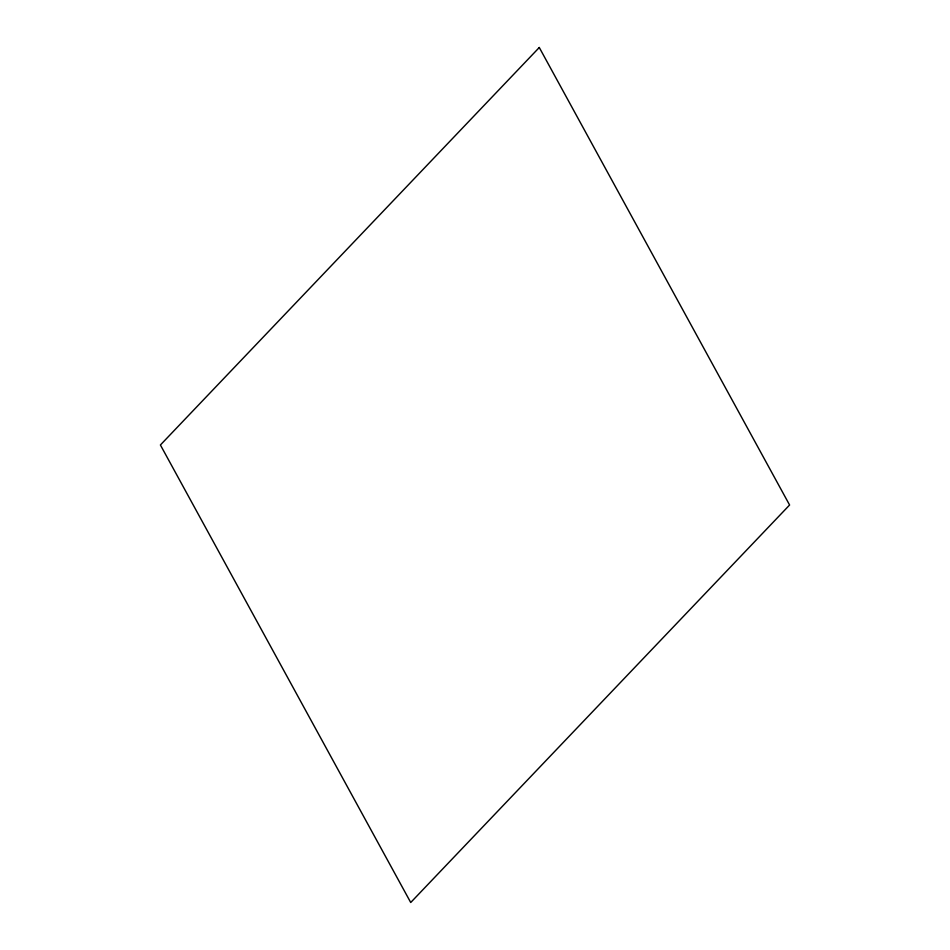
<?xml version="1.0" encoding="UTF-8"?>
<svg xmlns="http://www.w3.org/2000/svg" width="950" height="950" viewBox="0 0 950 950"><rect width="100%" height="100%" fill="white"/><g stroke="black" fill="none" stroke-linecap="round" stroke-linejoin="round"><path stroke-width="1.43" d="M539.279 47.5L160.408 444.992L410.721 902.5L789.592 505.008L539.279 47.5"/></g></svg>
